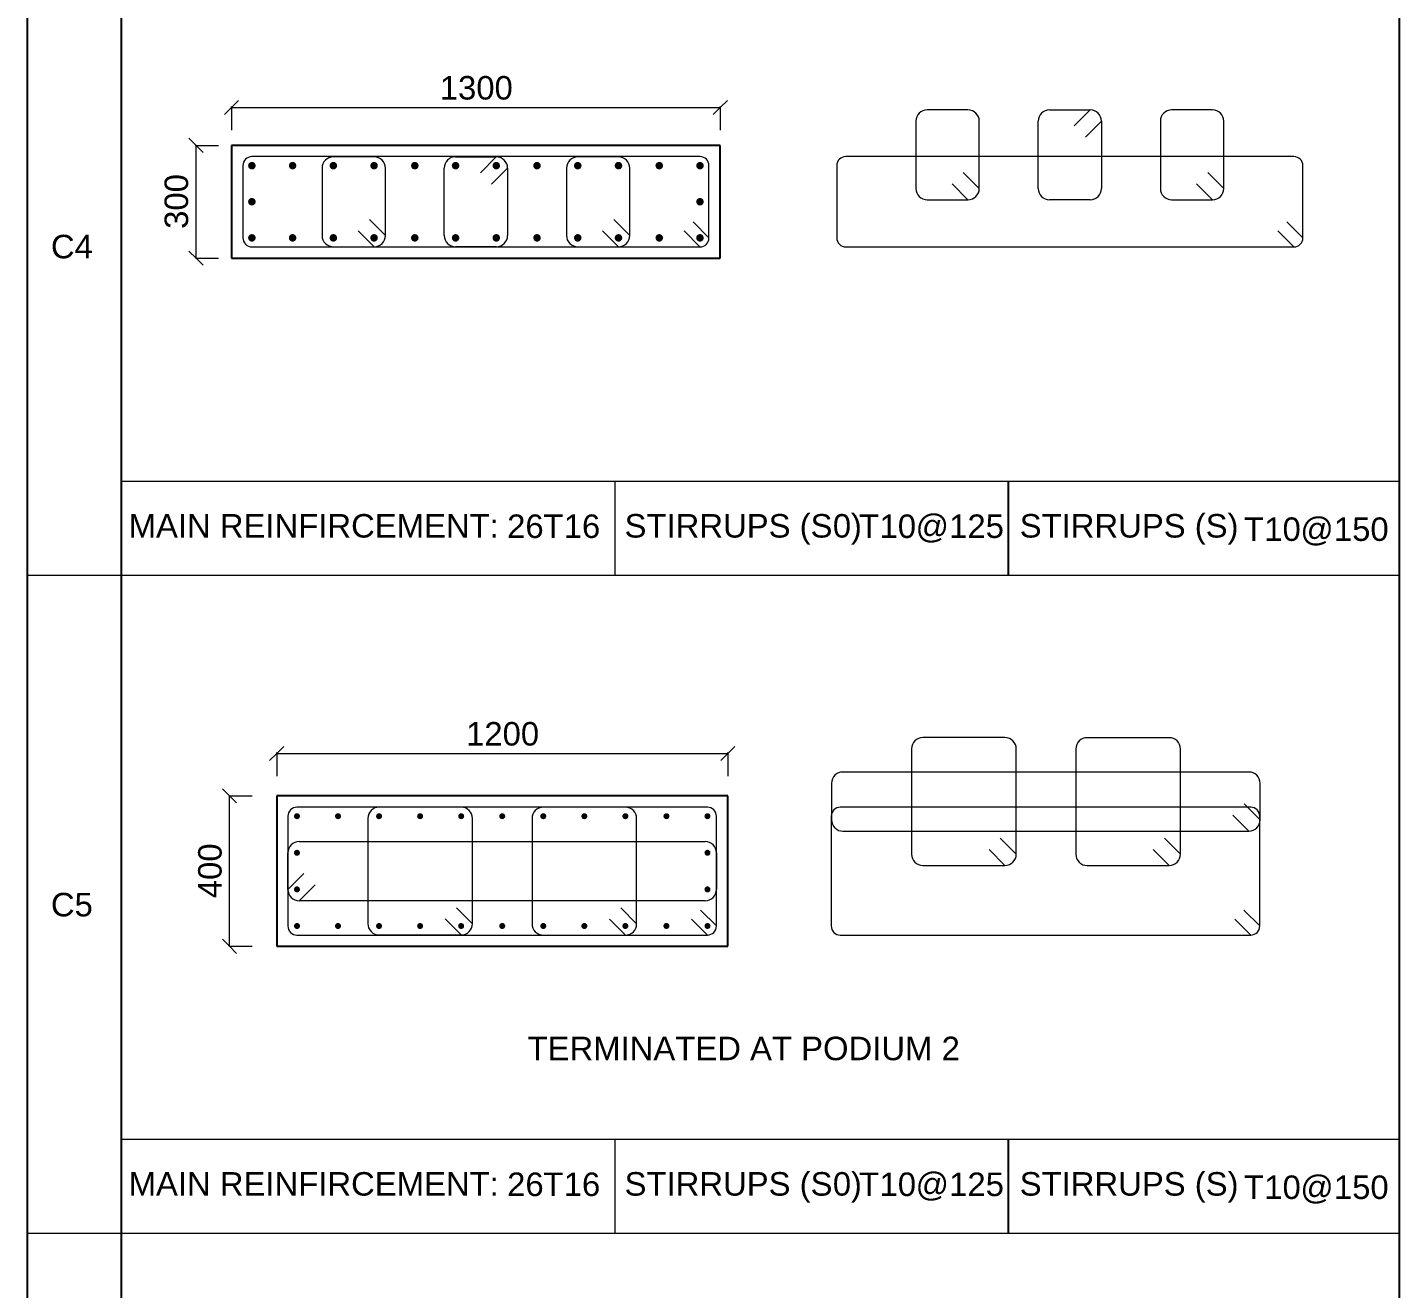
# Model space of a CAD drawing. Header units: millimetres. Extents: x 5701 to 16921, y -8384 to 4443.
# Drawn here: x 5701 to 9351, y -5030 to -1677 of the extents above; entities that cross this region are included whole.
import ezdxf

# ---------------------------------------------------------------- set-up
doc = ezdxf.new("R2010")
doc.units = ezdxf.units.MM
for name, color, linetype, lineweight in [('A-ANNO-DIMS', 211, 'Continuous', 5), ('A-ANNO-DIMS-25', 211, 'Continuous', 5), ('A-ANNO-NOTE', 131, 'Continuous', 5), ('A-DETL-GENF', 92, 'Continuous', 13), ('G-ANNO-TEXT', 231, 'Continuous', 5)]:
    doc.layers.add(name, color=color, linetype=linetype, lineweight=lineweight)
doc.styles.add('Arial', font='arial.ttf', dxfattribs={"height": 2.5})
doc.styles.add('Arial_1', font='arial.ttf', dxfattribs={"height": 62.5})
doc.dimstyles.new('Diagonal_-_2_5mm_Round_5mm_-2_5', dxfattribs={"dimscale": 304.8, "dimtxt": 0.209207, "dimasz": 0.123031, "dimexe": 0.008202, "dimexo": 0.0625, "dimgap": 0.008202, "dimtad": 1, "dimdec": 0, "dimlfac": 304.8, "dimrnd": 5, "dimdsep": 46, "dimtxsty": 'Arial_1', "dimblk1": 'OBLIQUE', "dimblk2": 'OBLIQUE', "dimsah": 1, "dimcen": 0.09, "dimazin": 0, "dimtfac": 1, "dimtdec": 4, "dimtix": 1, "dimtmove": 0, "dimatfit": 3, "dimfxl": 0.000645835, "dimfxlon": 1, "dimtvp": 1, "dimtolj": 1, "dimtzin": 0, "dimarcsym": 2})

# ---------------------------------------------------------------- blocks, each defined once
blk = doc.blocks.new('Column RFT - SHAPE CODE -300X1300-26T20-7288743-column schudual _1_2_')
at = {"layer": 'A-DETL-GENF'}
for points in [[(64, 1246), (63.7, 1248.6), (62.7, 1251), (61.1, 1253.1), (59, 1254.7), (56.6, 1255.7), (54, 1256), (51.4, 1255.7), (48.6, 1254.4), (46.9, 1253.1), (45.3, 1251), (44.3, 1248.6), (44, 1246), (44.3, 1243.4), (45.3, 1241), (46.9, 1238.9), (49, 1237.3), (51.4, 1236.3), (54, 1236), (56.6, 1236.3), (59, 1237.3), (61.1, 1238.9), (62.7, 1241), (63.7, 1243.4)], [(160, 1246), (159.7, 1248.6), (158.7, 1251), (157.1, 1253.1), (155, 1254.7), (152.6, 1255.7), (150, 1256), (147.4, 1255.7), (144.6, 1254.4), (142.9, 1253.1), (141.3, 1251), (140.3, 1248.6), (140, 1246), (140.3, 1243.4), (141.3, 1241), (142.9, 1238.9), (145, 1237.3), (147.4, 1236.3), (150, 1236), (152.6, 1236.3), (155, 1237.3), (157.1, 1238.9), (158.7, 1241), (159.7, 1243.4)], [(256, 1246), (255.7, 1248.6), (254.7, 1251), (253.1, 1253.1), (251, 1254.7), (248.6, 1255.7), (246, 1256), (243.4, 1255.7), (240.6, 1254.4), (238.9, 1253.1), (237.3, 1251), (236.3, 1248.6), (236, 1246), (236.3, 1243.4), (237.3, 1241), (238.9, 1238.9), (241, 1237.3), (243.4, 1236.3), (246, 1236), (248.6, 1236.3), (251, 1237.3), (253.1, 1238.9), (254.7, 1241), (255.7, 1243.4)], [(64, 1137.6), (63.7, 1140.2), (62.7, 1142.6), (61.1, 1144.7), (59, 1146.3), (56.6, 1147.3), (54, 1147.6), (51.4, 1147.3), (49, 1146.3), (46.9, 1144.7), (45.3, 1142.6), (44.3, 1140.2), (44, 1137.6), (44.3, 1135), (45.3, 1132.6), (46.9, 1130.6), (49, 1129), (51.4, 1128), (54, 1127.6), (56.6, 1128), (59, 1129), (61.1, 1130.6), (62.7, 1132.6), (63.7, 1135)], [(256, 1137.6), (255.7, 1140.2), (254.7, 1142.6), (253.1, 1144.7), (251, 1146.3), (248.6, 1147.3), (246, 1147.6), (243.4, 1147.3), (241, 1146.3), (238.9, 1144.7), (237.3, 1142.6), (236.3, 1140.2), (236, 1137.6), (236.3, 1135), (237.3, 1132.6), (238.9, 1130.6), (241, 1129), (243.4, 1128), (246, 1127.6), (248.6, 1128), (251, 1129), (253.1, 1130.6), (254.7, 1132.6), (255.7, 1135)], [(64, 1029.3), (63.7, 1031.9), (62.7, 1034.3), (61.1, 1036.3), (59, 1037.9), (56.6, 1038.9), (54, 1039.3), (51.4, 1038.9), (49, 1037.9), (46.9, 1036.3), (45.3, 1034.3), (44.3, 1031.9), (44, 1029.3), (44.3, 1026.7), (45.3, 1024.3), (46.9, 1022.2), (49, 1020.6), (51.4, 1019.6), (54, 1019.3), (56.6, 1019.6), (59, 1020.6), (61.1, 1022.2), (62.7, 1024.3), (63.7, 1026.7)], [(256, 1029.3), (255.7, 1031.9), (254.7, 1034.3), (253.1, 1036.3), (251, 1037.9), (248.6, 1038.9), (246, 1039.3), (243.4, 1038.9), (241, 1037.9), (238.9, 1036.3), (237.3, 1034.3), (236.3, 1031.9), (236, 1029.3), (236.3, 1026.7), (237.3, 1024.3), (238.9, 1022.2), (241, 1020.6), (243.4, 1019.6), (246, 1019.3), (248.6, 1019.6), (251, 1020.6), (253.1, 1022.2), (254.7, 1024.3), (255.7, 1026.7)], [(64, 920.9), (63.7, 923.5), (62.7, 925.9), (61.1, 928), (59, 929.6), (56.6, 930.6), (54, 930.9), (51.4, 930.6), (49, 929.6), (46.9, 928), (45.3, 925.9), (44.3, 923.5), (44, 920.9), (44.3, 918.3), (45.3, 915.9), (46.9, 913.8), (49, 912.2), (51.4, 911.2), (54, 910.9), (56.6, 911.2), (59, 912.2), (61.1, 913.8), (62.7, 915.9), (63.7, 918.3)], [(256, 920.9), (255.7, 923.5), (254.7, 925.9), (253.1, 928), (251, 929.6), (248.6, 930.6), (246, 930.9), (243.4, 930.6), (241, 929.6), (238.9, 928), (237.3, 925.9), (236.3, 923.5), (236, 920.9), (236.3, 918.3), (237.3, 915.9), (238.9, 913.8), (241, 912.2), (243.4, 911.2), (246, 910.9), (248.6, 911.2), (251, 912.2), (253.1, 913.8), (254.7, 915.9), (255.7, 918.3)], [(64, 812.5), (63.7, 815.1), (62.7, 817.5), (61.1, 819.6), (59, 821.2), (56.6, 822.2), (54, 822.5), (51.4, 822.2), (49, 821.2), (46.9, 819.6), (45.3, 817.5), (44.3, 815.1), (44, 812.5), (44.3, 810), (45.3, 807.5), (46.9, 805.5), (49, 803.9), (51.4, 802.9), (54, 802.5), (56.6, 802.9), (59, 803.9), (61.1, 805.5), (62.7, 807.5), (63.7, 810)], [(256, 812.5), (255.7, 815.1), (254.7, 817.5), (253.1, 819.6), (251, 821.2), (248.6, 822.2), (246, 822.5), (243.4, 822.2), (241, 821.2), (238.9, 819.6), (237.3, 817.5), (236.3, 815.1), (236, 812.5), (236.3, 810), (237.3, 807.5), (238.9, 805.5), (241, 803.9), (243.4, 802.9), (246, 802.5), (248.6, 802.9), (251, 803.9), (253.1, 805.5), (254.7, 807.5), (255.7, 810)], [(64, 704.2), (63.7, 706.8), (62.7, 709.2), (61.1, 711.3), (59, 712.8), (56.6, 713.8), (54, 714.2), (51.4, 713.8), (49, 712.8), (46.9, 711.3), (45.3, 709.2), (44.3, 706.8), (44, 704.2), (44.3, 701.6), (45.3, 699.2), (46.9, 697.1), (49, 695.5), (51.4, 694.5), (54, 694.2), (56.6, 694.5), (59, 695.5), (61.4, 697.6), (62.7, 699.2), (63.7, 701.6)], [(256, 704.2), (255.7, 706.8), (254.7, 709.2), (253.1, 711.3), (251, 712.8), (248.6, 713.8), (246, 714.2), (243.4, 713.8), (241, 712.8), (238.9, 711.3), (237.3, 709.2), (236.3, 706.8), (236, 704.2), (236.3, 701.6), (237.3, 699.2), (238.9, 697.1), (241, 695.5), (243.4, 694.5), (246, 694.2), (248.6, 694.5), (251, 695.5), (253.4, 697.6), (254.7, 699.2), (255.7, 701.6)], [(64, 595.8), (63.7, 598.4), (62.7, 600.8), (61.1, 602.9), (59, 604.5), (56.6, 605.5), (54, 605.8), (51.4, 605.5), (49, 604.5), (46.9, 602.9), (45.3, 600.8), (44.3, 598.4), (44, 595.8), (44.3, 593.2), (45.3, 590.8), (46.9, 588.7), (49, 587.2), (51.4, 586.2), (54, 585.8), (56.6, 586.2), (59, 587.2), (61.1, 588.7), (62.7, 590.8), (63.7, 593.2)], [(256, 595.8), (255.7, 598.4), (254.7, 600.8), (253.1, 602.9), (251, 604.5), (248.6, 605.5), (246, 605.8), (243.4, 605.5), (241, 604.5), (238.9, 602.9), (237.3, 600.8), (236.3, 598.4), (236, 595.8), (236.3, 593.2), (237.3, 590.8), (238.9, 588.7), (241, 587.2), (243.4, 586.2), (246, 585.8), (248.6, 586.2), (251, 587.2), (253.1, 588.7), (254.7, 590.8), (255.7, 593.2)], [(64, 487.5), (63.7, 490), (62.7, 492.5), (61.1, 494.5), (59, 496.1), (56.6, 497.1), (54, 497.5), (51.4, 497.1), (49, 496.1), (46.9, 494.5), (45.3, 492.5), (44.3, 490), (44, 487.5), (44.3, 484.9), (45.3, 482.5), (46.9, 480.4), (49, 478.8), (51.4, 477.8), (54, 477.5), (56.6, 477.8), (59, 478.8), (61.1, 480.4), (62.7, 482.5), (63.7, 484.9)], [(256, 487.5), (255.7, 490), (254.7, 492.5), (253.1, 494.5), (251, 496.1), (248.6, 497.1), (246, 497.5), (243.4, 497.1), (241, 496.1), (238.9, 494.5), (237.3, 492.5), (236.3, 490), (236, 487.5), (236.3, 484.9), (237.3, 482.5), (238.9, 480.4), (241, 478.8), (243.4, 477.8), (246, 477.5), (248.6, 477.8), (251, 478.8), (253.1, 480.4), (254.7, 482.5), (255.7, 484.9)], [(64, 379.1), (63.7, 381.7), (62.7, 384.1), (61.1, 386.2), (59, 387.8), (56.6, 388.8), (54, 389.1), (51.4, 388.8), (49, 387.8), (46.9, 386.2), (45.3, 384.1), (44.3, 381.7), (44, 379.1), (44.3, 376.5), (45.3, 374.1), (46.9, 372), (49, 370.4), (51.4, 369.4), (54, 369.1), (56.6, 369.4), (59, 370.4), (61.1, 372), (62.7, 374.1), (63.7, 376.5)], [(256, 379.1), (255.7, 381.7), (254.7, 384.1), (253.1, 386.2), (251, 387.8), (248.6, 388.8), (246, 389.1), (243.4, 388.8), (241, 387.8), (238.9, 386.2), (237.3, 384.1), (236.3, 381.7), (236, 379.1), (236.3, 376.5), (237.3, 374.1), (238.9, 372), (241, 370.4), (243.4, 369.4), (246, 369.1), (248.6, 369.4), (251, 370.4), (253.1, 372), (254.7, 374.1), (255.7, 376.5)], [(64, 270.7), (63.7, 273.3), (62.7, 275.7), (61.1, 277.8), (59, 279.4), (56.6, 280.4), (54, 280.7), (50.4, 280), (49, 279.4), (46.9, 277.8), (45.3, 275.7), (44.3, 273.3), (44, 270.7), (44.3, 268.1), (45.3, 265.7), (46.9, 263.7), (49, 262.1), (51.4, 261.1), (54, 260.7), (56.6, 261.1), (59, 262.1), (61.1, 263.7), (62.7, 265.7), (63.7, 268.1)], [(256, 270.7), (255.7, 273.3), (254.7, 275.7), (253.1, 277.8), (251, 279.4), (248.6, 280.4), (246, 280.7), (242.4, 280), (241, 279.4), (238.9, 277.8), (237.3, 275.7), (236.3, 273.3), (236, 270.7), (236.3, 268.1), (237.3, 265.7), (238.9, 263.7), (241, 262.1), (243.4, 261.1), (246, 260.7), (248.6, 261.1), (251, 262.1), (253.1, 263.7), (254.7, 265.7), (255.7, 268.1)], [(64, 162.4), (63.7, 165), (62.7, 167.4), (61.1, 169.4), (59, 171), (56.6, 172), (54, 172.4), (51.4, 172), (49, 171), (46.9, 169.4), (45.3, 167.4), (44.3, 165), (44, 162.4), (44.3, 159.8), (45.3, 157.4), (46.9, 155.3), (49, 153.7), (51.4, 152.7), (54, 152.4), (56.6, 152.7), (59, 153.7), (61.1, 155.3), (62.7, 157.4), (63.7, 159.8)], [(256, 162.4), (255.7, 165), (254.7, 167.4), (253.1, 169.4), (251, 171), (248.6, 172), (246, 172.4), (243.4, 172), (241, 171), (238.9, 169.4), (237.3, 167.4), (236.3, 165), (236, 162.4), (236.3, 159.8), (237.3, 157.4), (238.9, 155.3), (241, 153.7), (243.4, 152.7), (246, 152.4), (248.6, 152.7), (251, 153.7), (253.1, 155.3), (254.7, 157.4), (255.7, 159.8)], [(64, 54), (63.7, 56.6), (62.7, 59), (61.1, 61.1), (59, 62.7), (56.6, 63.7), (54, 64), (51.4, 63.7), (49, 62.7), (46.9, 61.1), (45.3, 59), (44.3, 56.6), (44, 54), (44.3, 51.4), (45.3, 49), (46.9, 46.9), (49, 45.3), (51.4, 44.3), (54, 44), (56.6, 44.3), (59, 45.3), (61.1, 46.9), (62.7, 49), (63.7, 51.4)], [(160, 54), (159.7, 56.6), (158.7, 59), (157.1, 61.1), (155, 62.7), (152.6, 63.7), (150, 64), (147.4, 63.7), (145, 62.7), (142.9, 61.1), (141.3, 59), (140.3, 56.6), (140, 54), (140.3, 51.4), (141.3, 49), (142.9, 46.9), (145, 45.3), (147.4, 44.3), (150, 44), (152.6, 44.3), (155, 45.3), (157.1, 46.9), (158.7, 49), (159.7, 51.4)], [(256, 54), (255.7, 56.6), (254.7, 59), (253.1, 61.1), (251, 62.7), (248.6, 63.7), (246, 64), (243.4, 63.7), (241, 62.7), (238.9, 61.1), (237.3, 59), (236.3, 56.6), (236, 54), (236.3, 51.4), (237.3, 49), (238.9, 46.9), (241, 45.3), (243.4, 44.3), (246, 44), (248.6, 44.3), (251, 45.3), (253.1, 46.9), (254.7, 49), (255.7, 51.4)]]:
    blk.add_hatch(color=256, dxfattribs=at).paths.add_polyline_path(points)
at = {"layer": 'A-DETL-GENF', "lineweight": 25}
for p, q in [((0, 1300), (0, 0)), ((300, 1300), (0, 1300)), ((300, 0), (300, 1300)), ((0, 0), (300, 0))]:
    blk.add_line(p, q, dxfattribs=at)
at = {"layer": 'A-DETL-GENF', "lineweight": 20}
for p, q in [((30, 1246), (30, 54)), ((246, 1270), (54, 1270)), ((203.6, 1227.6), (246, 1270)), ((227.6, 1203.6), (270, 1246)), ((270, 54), (270, 1246)), ((54, 30), (246, 30))]:
    blk.add_line(p, q, dxfattribs=at)
for centre, start, end in [((54, 1246), 90, 180), ((246, 1246), 0, 90), ((54, 54), 180, 270), ((246, 54), 270, 0)]:
    blk.add_arc(centre, 24, start, end, dxfattribs=at)
blk = doc.blocks.new('Column Stirrups - Column Stirrups-7393182-column schudual _1_2_')
at = {"layer": 'A-DETL-GENF', "lineweight": 20}
for p, q in [((211.4, 440), (211.4, 331.6)), ((420.8, 470), (241.4, 470)), ((378.3, 427.6), (420.8, 470)), ((408.3, 397.6), (450.8, 440)), ((450.8, 331.6), (450.8, 440)), ((241.4, 301.6), (420.8, 301.6))]:
    blk.add_line(p, q, dxfattribs=at)
for centre, start, end in [((241.4, 440), 90, 180), ((420.8, 440), 360, 90), ((241.4, 331.6), 180, 270), ((420.8, 331.6), 270, 0)]:
    blk.add_arc(centre, 30, start, end, dxfattribs=at)
blk = doc.blocks.new('Column RFT - SHAPE CODE -400X1200-26T16-7287450-column schudual _1_2_')
at = {"layer": 'A-DETL-GENF'}
for points in [[(62, 1146), (61.7, 1148.1), (60.9, 1150), (59.7, 1151.7), (58, 1152.9), (56.1, 1153.7), (54, 1154), (51.9, 1153.7), (50, 1152.9), (48.3, 1151.7), (47.1, 1150), (46.3, 1148.1), (46, 1146), (46.3, 1143.9), (47.1, 1142), (48.3, 1140.3), (50, 1139.1), (51.9, 1138.3), (54, 1138), (56.1, 1138.3), (58.5, 1139.4), (59.7, 1140.3), (60.9, 1142), (61.7, 1143.9)], [(159.3, 1146), (159.1, 1148.1), (158.3, 1150), (157, 1151.7), (155.3, 1152.9), (153.4, 1153.7), (151.3, 1154), (149.3, 1153.7), (147.3, 1152.9), (145.7, 1151.7), (144.4, 1150), (143.6, 1148.1), (143.3, 1146), (143.6, 1143.9), (144.4, 1142), (145.7, 1140.3), (147.3, 1139.1), (149.3, 1138.3), (151.3, 1138), (153.4, 1138.3), (155.3, 1139.1), (157, 1140.3), (158.3, 1142), (159.1, 1143.9)], [(256.7, 1146), (256.4, 1148.1), (255.6, 1150), (254.3, 1151.7), (252.7, 1152.9), (250.7, 1153.7), (248.7, 1154), (246.6, 1153.7), (244.7, 1152.9), (243, 1151.7), (241.7, 1150), (240.9, 1148.1), (240.7, 1146), (240.9, 1143.9), (241.7, 1142), (243, 1140.3), (244.7, 1139.1), (246.6, 1138.3), (248.7, 1138), (250.7, 1138.3), (252.7, 1139.1), (254.3, 1140.3), (255.6, 1142), (256.4, 1143.9)], [(354, 1146), (353.7, 1148.1), (352.9, 1150), (351.7, 1151.7), (350, 1152.9), (348.1, 1153.7), (346, 1154), (343.9, 1153.7), (342, 1152.9), (340.3, 1151.7), (339.1, 1150), (338.3, 1148.1), (338, 1146), (338.3, 1143.9), (339.1, 1142), (340.3, 1140.3), (342, 1139.1), (343.9, 1138.3), (346, 1138), (348.1, 1138.3), (350, 1139.1), (351.7, 1140.3), (352.9, 1142), (353.7, 1143.9)], [(62, 1036.8), (61.7, 1038.9), (60.9, 1040.8), (59.7, 1042.5), (58, 1043.7), (56.1, 1044.5), (54, 1044.8), (51.9, 1044.5), (50, 1043.7), (48.3, 1042.5), (47.1, 1040.8), (46.3, 1038.9), (46, 1036.8), (46.3, 1034.7), (47.1, 1032.8), (48.3, 1031.1), (50, 1029.9), (51.9, 1029.1), (54, 1028.8), (56.1, 1029.1), (58, 1029.9), (59.7, 1031.1), (60.9, 1032.8), (61.7, 1034.7)], [(354, 1036.8), (353.7, 1038.9), (352.9, 1040.8), (351.7, 1042.5), (350, 1043.7), (348.1, 1044.5), (346, 1044.8), (343.9, 1044.5), (342, 1043.7), (340.3, 1042.5), (339.1, 1040.8), (338.3, 1038.9), (338, 1036.8), (338.3, 1034.7), (339.1, 1032.8), (340.3, 1031.1), (342, 1029.9), (343.9, 1029.1), (346, 1028.8), (348.1, 1029.1), (350, 1029.9), (351.7, 1031.1), (352.9, 1032.8), (353.7, 1034.7)], [(62, 927.6), (61.7, 929.7), (60.9, 931.6), (59.7, 933.3), (58, 934.5), (56.1, 935.3), (54, 935.6), (51.9, 935.3), (50, 934.5), (48.3, 933.3), (47.1, 931.6), (46.3, 929.7), (46, 927.6), (46.3, 925.5), (47.1, 923.6), (48.3, 921.9), (50, 920.7), (51.9, 919.9), (54, 919.6), (56.1, 919.9), (58, 920.7), (59.7, 921.9), (60.9, 923.6), (61.7, 925.5)], [(354, 927.6), (353.7, 929.7), (352.9, 931.6), (351.7, 933.3), (350, 934.5), (348.1, 935.3), (346, 935.6), (343.9, 935.3), (342, 934.5), (340.3, 933.3), (339.1, 931.6), (338.3, 929.7), (338, 927.6), (338.3, 925.5), (339.1, 923.6), (340.3, 921.9), (342, 920.7), (343.9, 919.9), (346, 919.6), (348.1, 919.9), (350, 920.7), (351.7, 921.9), (352.9, 923.6), (353.7, 925.5)], [(62, 818.4), (61.7, 820.5), (60.9, 822.4), (59.7, 824.1), (58, 825.3), (56.1, 826.1), (54, 826.4), (51.9, 826.1), (50, 825.3), (48.3, 824.1), (47.1, 822.4), (46.3, 820.5), (46, 818.4), (46.3, 816.3), (47.1, 814.4), (48.3, 812.7), (50, 811.5), (51.9, 810.7), (54, 810.4), (56.1, 810.7), (58, 811.5), (59.7, 812.7), (60.9, 814.4), (61.7, 816.3)], [(354, 818.4), (353.7, 820.5), (352.9, 822.4), (351.7, 824.1), (350, 825.3), (348.1, 826.1), (346, 826.4), (343.9, 826.1), (342, 825.3), (340.3, 824.1), (339.1, 822.4), (338.3, 820.5), (338, 818.4), (338.3, 816.3), (339.1, 814.4), (340.3, 812.7), (342, 811.5), (343.9, 810.7), (346, 810.4), (348.1, 810.7), (350, 811.5), (351.7, 812.7), (352.9, 814.4), (353.7, 816.3)], [(62, 709.2), (61.7, 711.3), (60.9, 713.2), (59.7, 714.9), (58, 716.1), (56.1, 716.9), (54, 717.2), (51.6, 716.8), (50, 716.1), (48.3, 714.9), (47.1, 713.2), (46.3, 711.3), (46, 709.2), (46.3, 707.1), (47.1, 705.2), (48.3, 703.5), (50, 702.3), (51.9, 701.5), (54, 701.2), (56.1, 701.5), (58, 702.3), (59.7, 703.5), (60.9, 705.2), (61.7, 707.1)], [(354, 709.2), (353.7, 711.3), (352.9, 713.2), (351.7, 714.9), (350, 716.1), (348.1, 716.9), (346, 717.2), (343.6, 716.8), (342, 716.1), (340.3, 714.9), (339.1, 713.2), (338.3, 711.3), (338, 709.2), (338.3, 707.1), (339.1, 705.2), (340.3, 703.5), (342, 702.3), (343.9, 701.5), (346, 701.2), (348.1, 701.5), (350, 702.3), (351.7, 703.5), (352.9, 705.2), (353.7, 707.1)], [(62, 600), (61.7, 602.1), (60.9, 604), (59.7, 605.7), (58, 606.9), (56.1, 607.7), (54, 608), (51.9, 607.7), (50, 606.9), (48.3, 605.7), (47.1, 604), (46.3, 602.1), (46, 600), (46.3, 597.9), (47.1, 596), (48.3, 594.3), (50, 593.1), (51.9, 592.3), (54, 592), (56.1, 592.3), (58, 593.1), (59.7, 594.3), (60.9, 596), (61.7, 597.9)], [(354, 600), (353.7, 602.1), (352.9, 604), (351.7, 605.7), (350, 606.9), (348.1, 607.7), (346, 608), (343.9, 607.7), (342, 606.9), (340.3, 605.7), (339.1, 604), (338.3, 602.1), (338, 600), (338.3, 597.9), (339.1, 596), (340.3, 594.3), (342, 593.1), (343.9, 592.3), (346, 592), (348.1, 592.3), (350, 593.1), (351.7, 594.3), (352.9, 596), (353.7, 597.9)], [(62, 490.8), (61.7, 492.9), (60.9, 494.8), (59.7, 496.5), (58, 497.7), (56.1, 498.5), (54, 498.8), (51.9, 498.5), (50, 497.7), (48.3, 496.5), (47.1, 494.8), (46.3, 492.9), (46, 490.8), (46.3, 488.7), (47.1, 486.8), (48.3, 485.1), (50, 483.9), (51.9, 483.1), (54, 482.8), (56.1, 483.1), (58, 483.9), (59.7, 485.1), (60.9, 486.8), (61.7, 488.7)], [(354, 490.8), (353.7, 492.9), (352.9, 494.8), (351.7, 496.5), (350, 497.7), (348.1, 498.5), (346, 498.8), (343.9, 498.5), (342, 497.7), (340.3, 496.5), (339.1, 494.8), (338.3, 492.9), (338, 490.8), (338.3, 488.7), (339.1, 486.8), (340.3, 485.1), (342, 483.9), (343.9, 483.1), (346, 482.8), (348.1, 483.1), (350, 483.9), (351.7, 485.1), (352.9, 486.8), (353.7, 488.7)], [(62, 381.6), (61.7, 383.7), (60.9, 385.6), (59.7, 387.3), (58, 388.5), (56.1, 389.3), (54, 389.6), (51.9, 389.3), (50, 388.5), (48.3, 387.3), (47.1, 385.6), (46.3, 383.7), (46, 381.6), (46.3, 379.5), (47.1, 377.6), (48.3, 375.9), (50, 374.7), (51.9, 373.9), (54, 373.6), (56.1, 373.9), (58, 374.7), (59.7, 375.9), (60.9, 377.6), (61.7, 379.5)], [(354, 381.6), (353.7, 383.7), (352.9, 385.6), (351.7, 387.3), (350, 388.5), (348.1, 389.3), (346, 389.6), (343.9, 389.3), (342, 388.5), (340.3, 387.3), (339.1, 385.6), (338.3, 383.7), (338, 381.6), (338.3, 379.5), (339.1, 377.6), (340.3, 375.9), (342, 374.7), (343.9, 373.9), (346, 373.6), (348.1, 373.9), (350, 374.7), (351.7, 375.9), (352.9, 377.6), (353.7, 379.5)], [(62, 272.4), (61.7, 274.5), (60.9, 276.4), (59.7, 278.1), (58, 279.3), (56.1, 280.1), (54, 280.4), (51.9, 280.1), (50, 279.3), (48.3, 278.1), (47.1, 276.4), (46.3, 274.5), (46, 272.4), (46.3, 270.3), (47.1, 268.4), (48.3, 266.7), (50, 265.5), (51.9, 264.7), (54, 264.4), (56.1, 264.7), (58, 265.5), (59.7, 266.7), (60.9, 268.4), (61.7, 270.3)], [(354, 272.4), (353.7, 274.5), (352.9, 276.4), (351.7, 278.1), (350, 279.3), (348.1, 280.1), (346, 280.4), (343.9, 280.1), (342, 279.3), (340.3, 278.1), (339.1, 276.4), (338.3, 274.5), (338, 272.4), (338.3, 270.3), (339.1, 268.4), (340.3, 266.7), (342, 265.5), (343.9, 264.7), (346, 264.4), (348.1, 264.7), (350, 265.5), (351.7, 266.7), (352.9, 268.4), (353.7, 270.3)], [(62, 163.2), (61.7, 165.3), (60.9, 167.2), (59.7, 168.9), (58, 170.1), (56.1, 170.9), (54, 171.2), (51.9, 170.9), (50, 170.1), (48.3, 168.9), (47.1, 167.2), (46.3, 165.3), (46, 163.2), (46.3, 161.1), (47.1, 159.2), (48.3, 157.5), (50, 156.3), (51.9, 155.5), (54, 155.2), (56.1, 155.5), (58.5, 156.6), (59.7, 157.5), (61.3, 160), (61.7, 161.1)], [(354, 163.2), (353.7, 165.3), (352.9, 167.2), (351.7, 168.9), (350, 170.1), (348.1, 170.9), (346, 171.2), (343.9, 170.9), (342, 170.1), (340.3, 168.9), (339.1, 167.2), (338.3, 165.3), (338, 163.2), (338.3, 161.1), (339.1, 159.2), (340.3, 157.5), (342, 156.3), (343.9, 155.5), (346, 155.2), (348.1, 155.5), (350, 156.3), (351.7, 157.5), (353.3, 160), (353.7, 161.1)], [(62, 54), (61.7, 56.1), (60.9, 58), (59.7, 59.7), (58, 60.9), (56.1, 61.7), (54, 62), (51.9, 61.7), (50, 60.9), (48.3, 59.7), (47.1, 58), (46.3, 56.1), (46, 54), (46.3, 51.9), (47.1, 50), (48.3, 48.3), (50, 47.1), (51.9, 46.3), (54, 46), (56.1, 46.3), (58.5, 47.4), (59.7, 48.3), (60.9, 50), (61.7, 51.9)], [(159.3, 54), (159.1, 56.1), (158.3, 58), (157, 59.7), (155.3, 60.9), (153.4, 61.7), (151.3, 62), (149.3, 61.7), (147.3, 60.9), (145.7, 59.7), (144.4, 58), (143.6, 56.1), (143.3, 54), (143.6, 51.9), (144.4, 50), (145.7, 48.3), (147.3, 47.1), (149.3, 46.3), (151.3, 46), (153.4, 46.3), (155.3, 47.1), (157, 48.3), (158.3, 50), (159.1, 51.9)], [(256.7, 54), (256.4, 56.1), (255.6, 58), (254.3, 59.7), (252.7, 60.9), (250.7, 61.7), (248.7, 62), (246.6, 61.7), (244.7, 60.9), (243, 59.7), (241.7, 58), (240.9, 56.1), (240.7, 54), (240.9, 51.9), (241.7, 50), (243, 48.3), (244.7, 47.1), (246.6, 46.3), (248.7, 46), (250.7, 46.3), (252.7, 47.1), (254.3, 48.3), (255.6, 50), (256.4, 51.9)], [(354, 54), (353.7, 56.1), (352.9, 58), (351.7, 59.7), (350, 60.9), (348.1, 61.7), (346, 62), (343.9, 61.7), (342, 60.9), (340.3, 59.7), (339.1, 58), (338.3, 56.1), (338, 54), (338.3, 51.9), (339.1, 50), (340.3, 48.3), (342, 47.1), (343.9, 46.3), (346, 46), (348.1, 46.3), (350, 47.1), (351.7, 48.3), (352.9, 50), (353.7, 51.9)]]:
    blk.add_hatch(color=256, dxfattribs=at).paths.add_polyline_path(points)
at = {"layer": 'A-DETL-GENF', "lineweight": 25}
for p, q in [((0, 1200), (0, 0)), ((400, 1200), (0, 1200)), ((400, 0), (400, 1200)), ((0, 0), (400, 0))]:
    blk.add_line(p, q, dxfattribs=at)
at = {"layer": 'A-DETL-GENF', "lineweight": 20}
for p, q in [((346, 1170), (54, 1170)), ((303.6, 1127.6), (346, 1170)), ((30, 1146), (30, 54)), ((327.6, 1103.6), (370, 1146)), ((370, 54), (370, 1146)), ((54, 30), (346, 30))]:
    blk.add_line(p, q, dxfattribs=at)
for centre, start, end in [((54, 1146), 90, 180), ((346, 1146), 0, 90), ((54, 54), 180, 270), ((346, 54), 270, 0)]:
    blk.add_arc(centre, 24, start, end, dxfattribs=at)
blk = doc.blocks.new('Column Stirrups - Column Stirrups-7393188-column schudual _1_2_')
at = {"layer": 'A-DETL-GENF', "lineweight": 20}
for p, q in [((110.8, 440), (110.8, 221.6)), ((420.8, 470), (140.8, 470)), ((378.3, 427.6), (420.8, 470)), ((408.3, 397.6), (450.8, 440)), ((450.8, 221.6), (450.8, 440)), ((140.8, 191.6), (420.8, 191.6))]:
    blk.add_line(p, q, dxfattribs=at)
for centre, start, end in [((140.8, 440), 90, 180), ((420.8, 440), 360, 90), ((140.8, 221.6), 180, 270), ((420.8, 221.6), 270, 0)]:
    blk.add_arc(centre, 30, start, end, dxfattribs=at)
blk = doc.blocks.new('Column Stirrups - Column Stirrups-7393184-column schudual _1_2_')
at = {"layer": 'A-DETL-GENF', "lineweight": 20}
for p, q in [((241.4, -301.6), (420.8, -301.6)), ((211.4, -440), (211.4, -331.6)), ((450.8, -331.6), (450.8, -440)), ((408.3, -397.6), (450.8, -440)), ((378.3, -427.6), (420.8, -470)), ((420.8, -470), (241.4, -470))]:
    blk.add_line(p, q, dxfattribs=at)
for centre, start, end in [((241.4, -331.6), 90, 180), ((420.8, -331.6), 360, 90), ((241.4, -440), 180, 270), ((420.8, -440), 270, 0)]:
    blk.add_arc(centre, 30, start, end, dxfattribs=at)
blk = doc.blocks.new('Column Stirrups - Column Stirrups-7289992-column schudual _1_2_')
at = {"layer": 'A-DETL-GENF', "lineweight": 20}
for p, q in [((293.4, 440), (293.4, -640)), ((420.8, 470), (323.4, 470)), ((378.3, 427.6), (420.8, 470)), ((408.3, 397.6), (450.8, 440)), ((450.8, -640), (450.8, 440)), ((323.4, -670), (420.8, -670))]:
    blk.add_line(p, q, dxfattribs=at)
for centre, start, end in [((323.4, 440), 90, 180), ((420.8, 440), 360, 90), ((323.4, -640), 180, 270), ((420.8, -640), 270, 0)]:
    blk.add_arc(centre, 30, start, end, dxfattribs=at)
blk = doc.blocks.new('Column Stirrups - Column Stirrups-7393193-column schudual _1_2_')
at = {"layer": 'A-DETL-GENF', "lineweight": 20}
for p, q in [((323.4, 670), (420.8, 670)), ((293.4, -440), (293.4, 640)), ((450.8, 640), (450.8, -440)), ((408.3, -397.6), (450.8, -440)), ((378.3, -427.6), (420.8, -470)), ((420.8, -470), (323.4, -470))]:
    blk.add_line(p, q, dxfattribs=at)
for centre, start, end in [((323.4, 640), 90, 180), ((420.8, 640), 360, 90), ((323.4, -440), 180, 270), ((420.8, -440), 270, 0)]:
    blk.add_arc(centre, 30, start, end, dxfattribs=at)
blk = doc.blocks.new('Column RFT - SHAPE CODE -400X1200-26T16-7393458-column schudual _1_2_')
at = {"layer": 'A-DETL-GENF', "lineweight": 20}
for p, q in [((346, 1170), (54, 1170)), ((303.6, 1127.6), (346, 1170)), ((30, 1146), (30, 54)), ((327.6, 1103.6), (370, 1146)), ((370, 54), (370, 1146)), ((54, 30), (346, 30))]:
    blk.add_line(p, q, dxfattribs=at)
for centre, start, end in [((54, 1146), 90, 180), ((346, 1146), 0, 90), ((54, 54), 180, 270), ((346, 54), 270, 0)]:
    blk.add_arc(centre, 24, start, end, dxfattribs=at)
blk = doc.blocks.new('Column RFT - SHAPE CODE -300X1300-26T20-7396144-column schudual _1_2_')
at = {"layer": 'A-DETL-GENF', "lineweight": 20}
for p, q in [((30, 1246), (30, 54)), ((246, 1270), (54, 1270)), ((203.6, 1227.6), (246, 1270)), ((227.6, 1203.6), (270, 1246)), ((270, 54), (270, 1246)), ((54, 30), (246, 30))]:
    blk.add_line(p, q, dxfattribs=at)
for centre, start, end in [((54, 1246), 90, 180), ((246, 1246), 0, 90), ((54, 54), 180, 270), ((246, 54), 270, 0)]:
    blk.add_arc(centre, 24, start, end, dxfattribs=at)
blk = doc.blocks.new('Tables_Columns - Row 2_rfa MKS - Columns Table Row 2-7282254-column schudual _1_2_')
at = {"layer": 'A-ANNO-NOTE', "lineweight": 25}
for p, q in [((136, -70), (136, 0)), ((94.4, -70), (94.4, -60))]:
    blk.add_line(p, q, dxfattribs=at)
at = {"layer": 'A-ANNO-NOTE', "lineweight": 15}
for p, q in [((136, -60), (0, -60)), ((136, -70), (0, -70))]:
    blk.add_line(p, q, dxfattribs=at)
at = {"layer": 'A-ANNO-NOTE', "lineweight": 18}
blk.add_line((52.52, -70), (52.52, -60), dxfattribs=at)
at = {"layer": 'A-ANNO-NOTE', "lineweight": 18, "char_height": 2.5, "attachment_point": 1, "style": 'Arial'}
for s, insert, width in [('MAIN REINFIRCEMENT:', (0.77, -63.47), 47.6202), ('STIRRUPS (S', (53.54, -63.47), 26.8565), ('0', (75.7, -63.47), 2.3249), (')', (77.62, -63.47), 1.443), ('STIRRUPS (S)', (95.58, -63.47), 28.2996)]:
    blk.add_mtext(s, dxfattribs=dict(at, insert=insert, width=width))
blk = doc.blocks.new('Tables_Columns - Row 1 - Columns Table Row 1-7010728-column schudual _1_2_')
at = {"layer": 'A-ANNO-NOTE', "lineweight": 25}
for p, q in [((0, -70), (0, 0)), ((10, -70), (10, 0))]:
    blk.add_line(p, q, dxfattribs=at)
at = {"layer": 'A-ANNO-NOTE', "lineweight": 15}
blk.add_line((10, -70), (0, -70), dxfattribs=at)
blk = doc.blocks.new('DIMBLOCK5-column schudual _1_2_')
at = {"layer": 'A-ANNO-DIMS-25', "lineweight": 15}
for p, q in [((6149.2, -1990.3), (6130.4, -1971.6)), ((6149.2, -1990.3), (6167.9, -2009.1)), ((6149.2, -2290.3), (6130.4, -2271.6)), ((6149.2, -2290.3), (6167.9, -2309.1))]:
    blk.add_line(p, q, dxfattribs=at)
at = {"layer": 'A-ANNO-DIMS-25'}
for p, q in [((6149.2, -1990.3), (6146.7, -1990.3)), ((6149.2, -2290.3), (6149.2, -1990.3)), ((6149.2, -1990.3), (6209.2, -1990.3)), ((6149.2, -2290.3), (6146.7, -2290.3)), ((6149.2, -2290.3), (6209.2, -2290.3))]:
    blk.add_line(p, q, dxfattribs=at)
at = {"layer": 'A-ANNO-DIMS-25', "color": 0, "insert": (6065.5, -2212.4), "char_height": 62.5, "width": 173.052, "attachment_point": 1, "rotation": 90, "line_spacing_factor": 0.941778, "style": 'Arial_1'}
blk.add_mtext('300', dxfattribs=at)
blk = doc.blocks.new('_Oblique')
at = {"color": 0, "linetype": 'ByBlock', "lineweight": -2}
blk.add_line((-0.5, -0.5), (0.5, 0.5), dxfattribs=at)
blk = doc.blocks.new('DIMBLOCK6-column schudual _1_2_')
at = {"layer": 'A-ANNO-DIMS-25', "lineweight": 15}
for p, q in [((6243.7, -1889.6), (6225, -1908.4)), ((6243.7, -1889.6), (6262.5, -1870.9)), ((7543.7, -1889.6), (7525, -1908.4)), ((7543.7, -1889.6), (7562.5, -1870.9))]:
    blk.add_line(p, q, dxfattribs=at)
at = {"layer": 'A-ANNO-DIMS-25'}
for p, q in [((6243.7, -1889.6), (6243.7, -1887.1)), ((6243.7, -1889.6), (7543.7, -1889.6)), ((6243.7, -1889.6), (6243.7, -1949.6)), ((7543.7, -1889.6), (7543.7, -1887.1)), ((7543.7, -1889.6), (7543.7, -1949.6))]:
    blk.add_line(p, q, dxfattribs=at)
at = {"layer": 'A-ANNO-DIMS-25', "color": 0, "insert": (6797.6, -1806), "char_height": 62.5, "width": 230.736, "attachment_point": 1, "line_spacing_factor": 0.941778, "style": 'Arial_1'}
blk.add_mtext('1300', dxfattribs=at)
blk = doc.blocks.new('DIMBLOCK7-column schudual _1_2_')
at = {"layer": 'A-ANNO-DIMS-25', "lineweight": 15}
for p, q in [((6238.5, -3720.3), (6219.7, -3701.6)), ((6238.5, -3720.3), (6257.2, -3739.1)), ((6238.5, -4120.3), (6219.7, -4101.6)), ((6238.5, -4120.3), (6257.2, -4139.1))]:
    blk.add_line(p, q, dxfattribs=at)
at = {"layer": 'A-ANNO-DIMS-25'}
for p, q in [((6238.5, -3720.3), (6236, -3720.3)), ((6238.5, -4120.3), (6238.5, -3720.3)), ((6238.5, -3720.3), (6298.5, -3720.3)), ((6238.5, -4120.3), (6236, -4120.3)), ((6238.5, -4120.3), (6298.5, -4120.3))]:
    blk.add_line(p, q, dxfattribs=at)
at = {"layer": 'A-ANNO-DIMS-25', "color": 0, "insert": (6154.8, -3992.4), "char_height": 62.5, "width": 173.052, "attachment_point": 1, "rotation": 90, "line_spacing_factor": 0.941778, "style": 'Arial_1'}
blk.add_mtext('400', dxfattribs=at)
blk = doc.blocks.new('DIMBLOCK8-column schudual _1_2_')
at = {"layer": 'A-ANNO-DIMS-25', "lineweight": 15}
for p, q in [((6363.7, -3607.6), (6344.9, -3626.3)), ((6363.7, -3607.6), (6382.4, -3588.8)), ((7563.7, -3607.6), (7544.9, -3626.3)), ((7563.7, -3607.6), (7582.4, -3588.8))]:
    blk.add_line(p, q, dxfattribs=at)
at = {"layer": 'A-ANNO-DIMS-25'}
for p, q in [((6363.7, -3607.6), (6363.7, -3605.1)), ((6363.7, -3607.6), (7563.7, -3607.6)), ((6363.7, -3607.6), (6363.7, -3667.6)), ((7563.7, -3607.6), (7563.7, -3605.1)), ((7563.7, -3607.6), (7563.7, -3667.6))]:
    blk.add_line(p, q, dxfattribs=at)
at = {"layer": 'A-ANNO-DIMS-25', "color": 0, "insert": (6867.6, -3523.9), "char_height": 62.5, "width": 230.736, "attachment_point": 1, "line_spacing_factor": 0.941778, "style": 'Arial_1'}
blk.add_mtext('1200', dxfattribs=at)

msp = doc.modelspace()

# ---------------------------------------------------------------- block references
at = {"layer": 'A-ANNO-NOTE', "xscale": 25, "yscale": 25, "zscale": 25}
for p in [(5700.7061, -1384.1), (5700.7061, -3134.1), (5700.7061, -4884.1)]:
    msp.add_blockref('Tables_Columns - Row 1 - Columns Table Row 1-7010728-column schudual _1_2_', p, dxfattribs=at)
at = {"layer": 'A-ANNO-NOTE', "lineweight": 18, "xscale": 25, "yscale": 25, "zscale": 25}
for p in [(5950.6889, -1384.0838), (5950.6889, -3134.0838), (5950.6889, -4884.0838)]:
    msp.add_blockref('Tables_Columns - Row 2_rfa MKS - Columns Table Row 2-7282254-column schudual _1_2_', p, dxfattribs=at)
at = {"layer": 'A-DETL-GENF'}
for name, p, rotation in [('Column Stirrups - Column Stirrups-7393182-column schudual _1_2_', (7762.6453, -1684.4549), 269.9999999999999), ('Column Stirrups - Column Stirrups-7393184-column schudual _1_2_', (8087.7362, -2346.6155), 89.99999999999986), ('Column Stirrups - Column Stirrups-7393182-column schudual _1_2_', (8412.8271, -1684.4549), 269.9999999999999), ('Column RFT - SHAPE CODE -300X1300-26T20-7288743-column schudual _1_2_', (6243.7171, -1990.3222), 270.0000000000002), ('Column Stirrups - Column Stirrups-7393182-column schudual _1_2_', (6182.808, -1809.4247), 269.9999999999999), ('Column Stirrups - Column Stirrups-7393184-column schudual _1_2_', (6507.8989, -2471.5854), 89.99999999999986), ('Column Stirrups - Column Stirrups-7393182-column schudual _1_2_', (6832.9898, -1809.4247), 269.9999999999999), ('Column RFT - SHAPE CODE -300X1300-26T20-7396144-column schudual _1_2_', (7823.5544, -1990.3222), 270.0000000000002), ('Column Stirrups - Column Stirrups-7393188-column schudual _1_2_', (7861.0352, -3454.5527), 269.9999999999999), ('Column Stirrups - Column Stirrups-7393188-column schudual _1_2_', (8297.8352, -3454.72), 269.9999999999999), ('Column Stirrups - Column Stirrups-7289992-column schudual _1_2_', (8510.0114, -3363.4306), 269.9999999999999), ('Column RFT - SHAPE CODE -400X1200-26T16-7287450-column schudual _1_2_', (6363.6999, -3720.306), 270.0000000000002), ('Column Stirrups - Column Stirrups-7393188-column schudual _1_2_', (6414.4999, -3639.3397), 269.9999999999999), ('Column Stirrups - Column Stirrups-7393188-column schudual _1_2_', (6851.2999, -3639.5071), 269.9999999999999), ('Column RFT - SHAPE CODE -400X1200-26T16-7393458-column schudual _1_2_', (7808.6999, -3720.306), 270.0000000000002), ('Column Stirrups - Column Stirrups-7393193-column schudual _1_2_', (6863.4931, -3548.2177), 270.0000000000001)]:
    msp.add_blockref(name, p, dxfattribs=dict(at, rotation=rotation))

# ---------------------------------------------------------------- texts
at = {"layer": 'A-ANNO-NOTE', "lineweight": 18, "char_height": 62.5, "attachment_point": 1, "style": 'Arial_1'}
for s, insert, width in [('C', (5763.1784, -2228.2556), 76.160312), ('4', (5826.0169, -2228.2556), 58.122344), ('26', (6976.7999, -2971.9448), 116.244687), ('T', (7072.7114, -2971.9448), 66.139219), ('16', (7127.2817, -2971.9448), 116.244687), ('T', (7912.8624, -2971.9448), 66.139219), ('10', (7967.4327, -2971.9448), 116.244687), ('@', (8063.3442, -2971.9448), 108.227812), ('125', (8152.6411, -2971.9448), 174.367031), ('T', (8936.2999, -2979.7573), 66.139219), ('10', (8990.8702, -2979.7573), 116.244687), ('@', (9086.7817, -2979.7573), 108.227812), ('150', (9176.0786, -2979.7573), 174.367031), ('C', (5763.1784, -3978.2556), 76.160312), ('5', (5826.0169, -3978.2556), 58.122344), ('26', (6976.7999, -4721.9448), 116.244687), ('T', (7072.7114, -4721.9448), 66.139219), ('16', (7127.2817, -4721.9448), 116.244687), ('T', (7912.8624, -4721.9448), 66.139219), ('10', (7967.4327, -4721.9448), 116.244687), ('@', (8063.3442, -4721.9448), 108.227812), ('125', (8152.6411, -4721.9448), 174.367031), ('T', (8936.2999, -4729.7573), 66.139219), ('10', (8990.8702, -4729.7573), 116.244687), ('@', (9086.7817, -4729.7573), 108.227812), ('150', (9176.0786, -4729.7573), 174.367031)]:
    msp.add_mtext(s, dxfattribs=dict(at, insert=insert, width=width))
at = {"layer": 'G-ANNO-TEXT', "color": 7, "lineweight": 13, "char_height": 62.5, "attachment_point": 1, "style": 'Arial_1'}
for s, insert, width in [('TERMINATED AT PODIUM ', (7031.2508, -4360.6681), 1334.809688), ('2', (8132.579, -4360.6681), 58.122344)]:
    msp.add_mtext(s, dxfattribs=dict(at, insert=insert, width=width))

# ---------------------------------------------------------------- dimensions: what is measured, and where the dimension line sits
at = {"layer": 'A-ANNO-DIMS'}
for base, p1, p2, override, picture, middle in [((7543.7171, -1889.6228), (6243.7171, -1949.6228), (7543.7171, -1949.6228), {"dimpost": '<>', "dimfxl": 1300}, 'DIMBLOCK6-column schudual _1_2_', (6893.7171, -1855.1907)), ((7563.6999, -3607.5623), (6363.6999, -3667.5623), (7563.6999, -3667.5623), {"dimpost": '<>', "dimfxl": 1200}, 'DIMBLOCK8-column schudual _1_2_', (6963.6999, -3573.1302))]:
    dim = msp.add_linear_dim(base=base, p1=p1, p2=p2, dimstyle='Diagonal_-_2_5mm_Round_5mm_-2_5', override=override, dxfattribs=at)
    dim.commit()
    dim.dimension.update_dxf_attribs({"geometry": picture, "text_midpoint": middle})
for base, p1, p2, override, picture, middle in [((6149.1637, -1990.3222), (6209.1637, -2290.3222), (6209.1637, -1990.3222), {"dimpost": '<>', "dimfxl": 300}, 'DIMBLOCK5-column schudual _1_2_', (6114.7529, -2140.3222)), ((6238.4739, -3720.306), (6298.4739, -4120.306), (6298.4739, -3720.306), {"dimpost": '<>', "dimfxl": 400}, 'DIMBLOCK7-column schudual _1_2_', (6204.0631, -3920.306))]:
    dim = msp.add_linear_dim(base=base, p1=p1, p2=p2, angle=90, dimstyle='Diagonal_-_2_5mm_Round_5mm_-2_5', override=override, dxfattribs=at)
    dim.commit()
    dim.dimension.update_dxf_attribs({"geometry": picture, "text_midpoint": middle})

doc.saveas('drawing.dxf')
